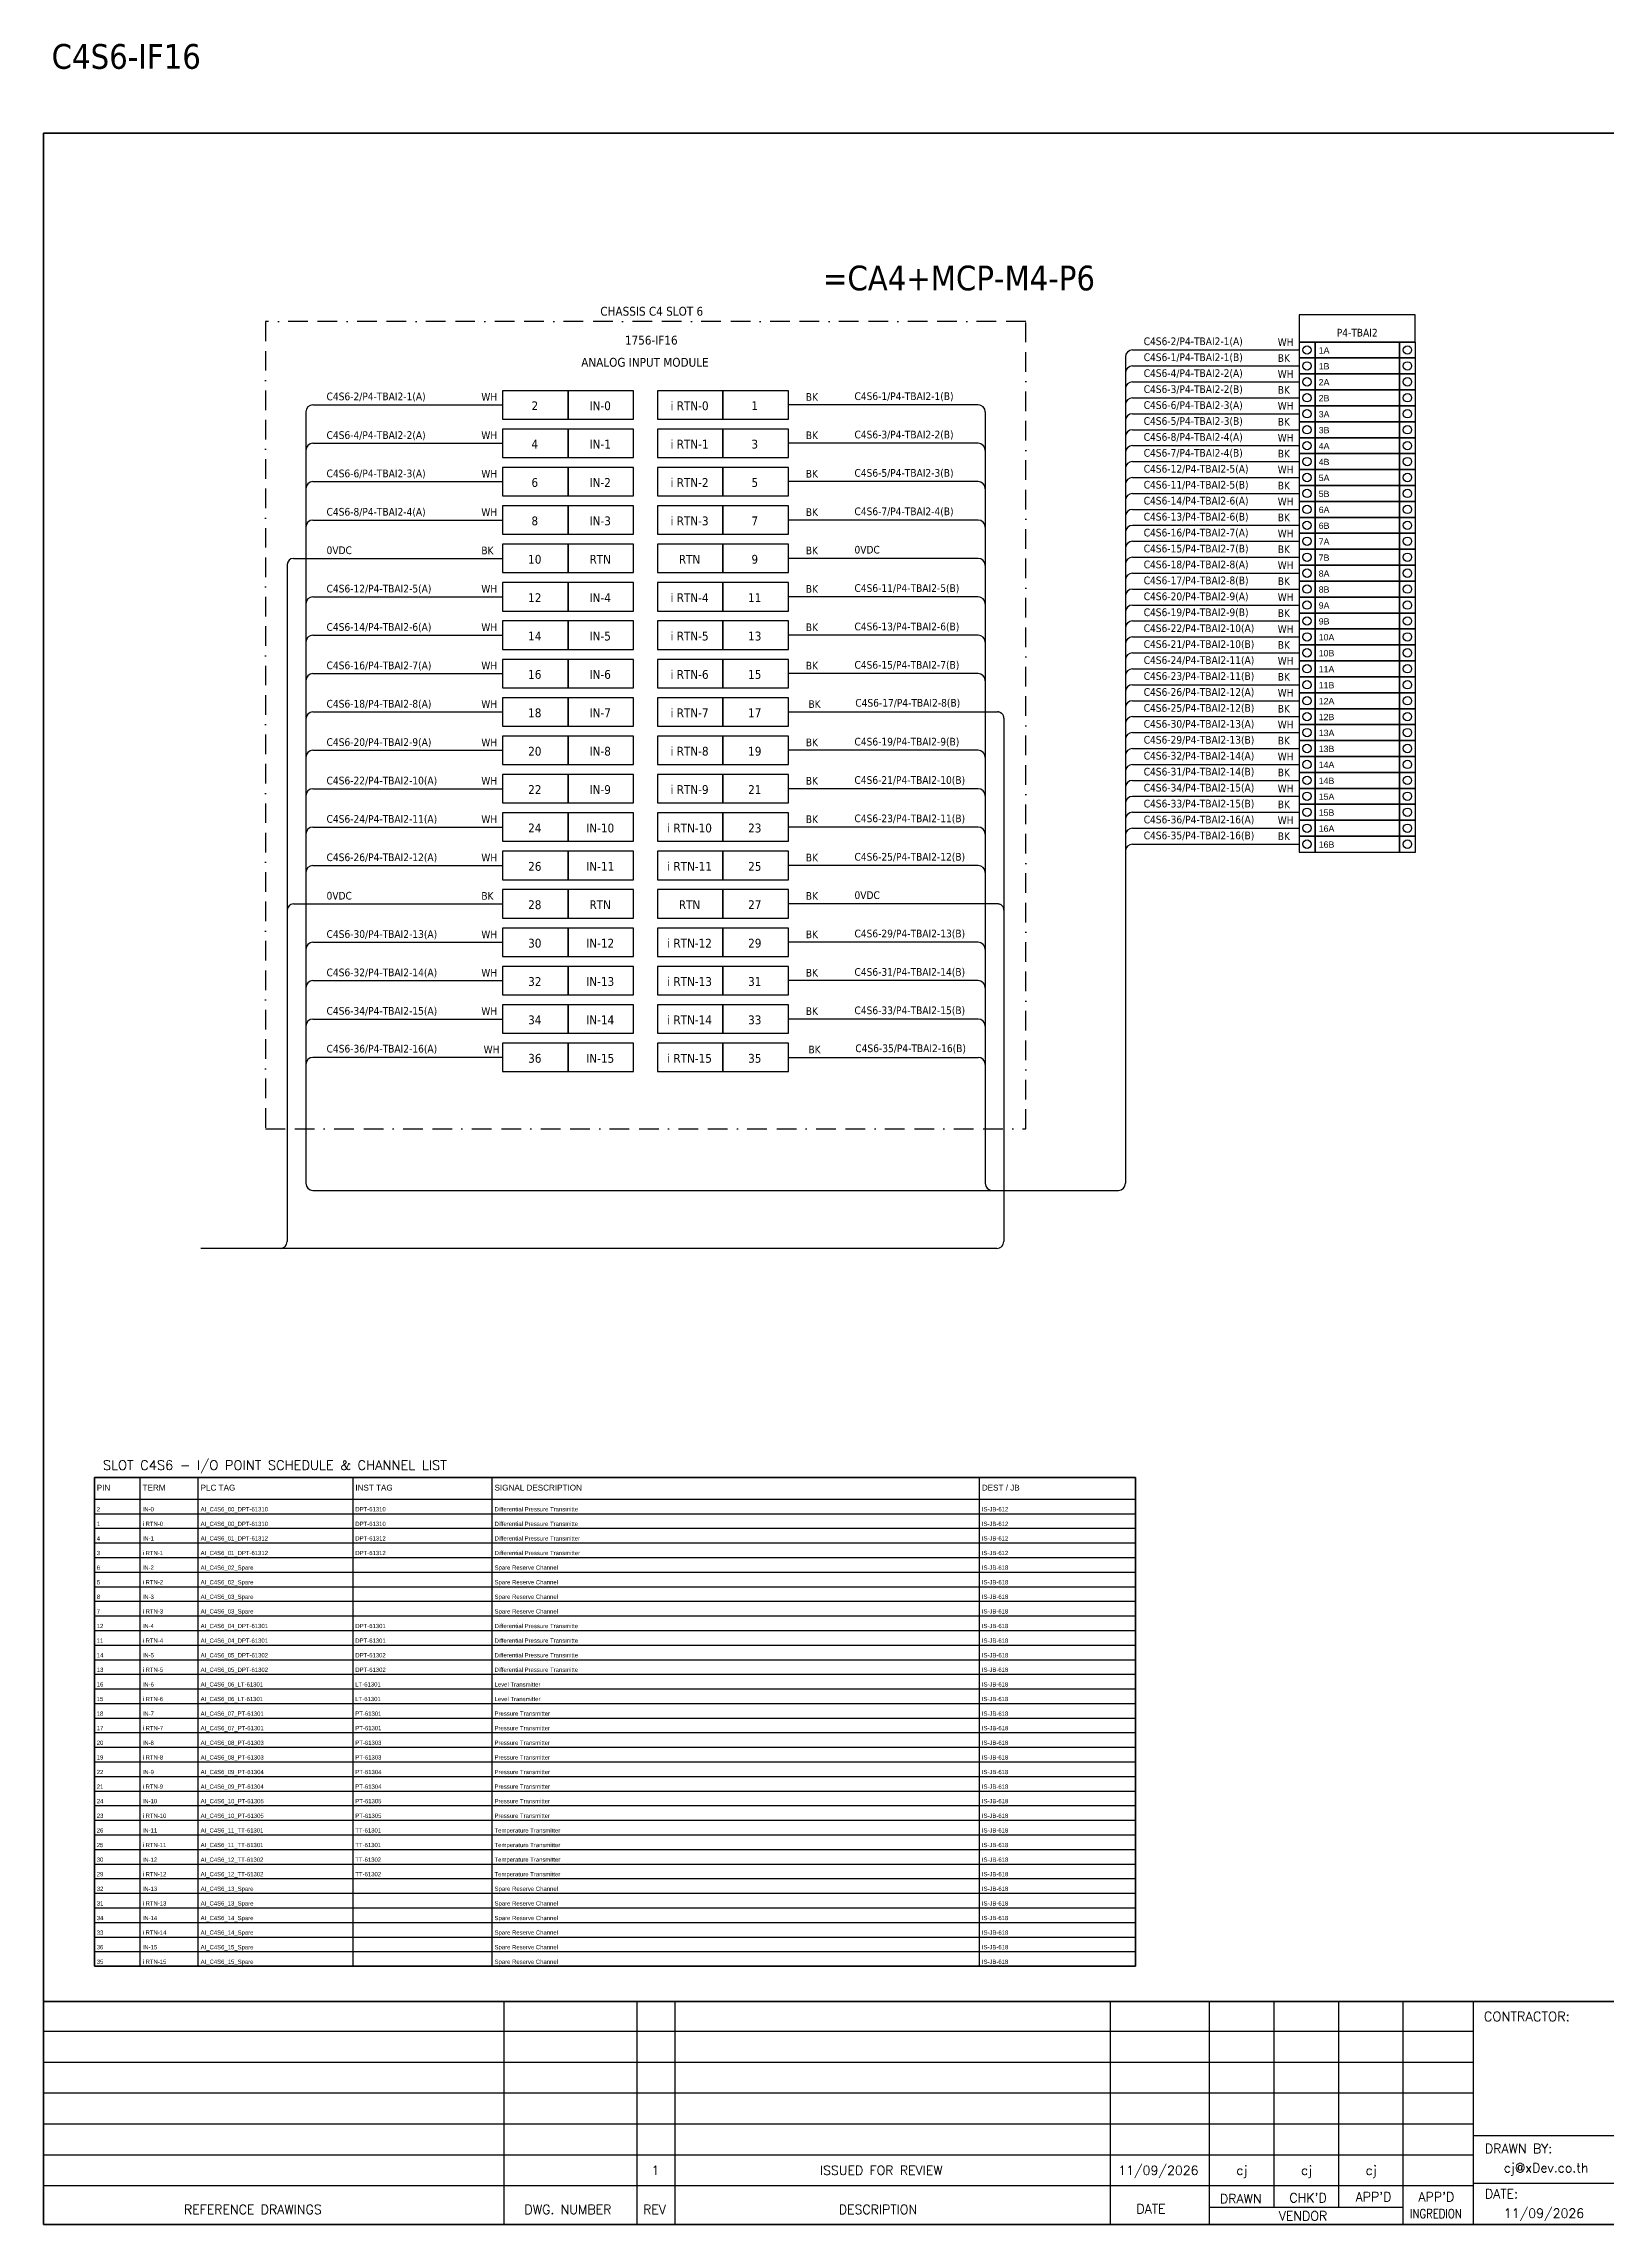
# Model space of a CAD drawing. Header units: millimetres. Extents: x 0 to 66793, y 0 to 2820.
# Drawn here: x 37740 to 39760, y 0 to 2820 of the extents above; entities that cross this region are included whole.
import ezdxf
from ezdxf.enums import TextEntityAlignment as Align

# ---------------------------------------------------------------- set-up
doc = ezdxf.new("R2010")
doc.units = ezdxf.units.MM
doc.linetypes.add('BORDERX2', pattern=[88.9, 25.4, -12.7, 25.4, -12.7, 0, -12.7])
for name, color, linetype in [('GT_1', 9, 'Continuous'), ('HELPPOINT', 7, 'Continuous'), ('MEMBER', 7, 'Continuous'), ('x01001-FrameArea', 2, 'BORDERX2')]:
    doc.layers.add(name, color=color, linetype=linetype)
doc.layers.add('IE-EQUIP', color=253, linetype='Continuous', lineweight=25)
doc.layers.add('IE-WIRE', color=7, linetype='Continuous', lineweight=25)
doc.styles.add('ROMANS', font='romans.shx', dxfattribs={"width": 0.85, "height": 25})
doc.styles.get("Standard").update_dxf_attribs({"font": 'arial.ttf'})
doc.styles.add('Tahoma', font='')
doc.styles.get('Tahoma').set_extended_font_data('Tahoma')

# ---------------------------------------------------------------- blocks, each defined once
blk = doc.blocks.new('xTermSingleLayer7')
at = {"color": 7, "ltscale": 25.4}
for points in [[(0, -537), (537, -537), (537, 0), (0, 0)], [(537, -537), (3378, -537), (3378, 0), (537, 0)], [(3378, -537), (3915, -537), (3915, 0), (3378, 0)]]:
    blk.add_lwpolyline(points, close=True, dxfattribs=at)
for centre in [(268, -268), (3647, -268)]:
    blk.add_circle(centre, 141, dxfattribs=at)
blk.add_attdef('TERMINAL_B', (661, -387), '', height=212)

msp = doc.modelspace()

# ---------------------------------------------------------------- linework, layer by layer
at = {"ltscale": 25.4}
for p, q in [((39147.4, 2403.1), (39362.8, 2403.1)), ((38947.9, 2352.7), (38702.6, 2352.7)), ((39147.4, 2361.9), (39362.8, 2361.9)), ((39147.4, 2320.6), (39362.8, 2320.6)), ((38947.9, 2303.1), (38702.6, 2303.1)), ((39147.4, 2279.4), (39362.8, 2279.4)), ((38947.9, 2253.5), (38702.6, 2253.5)), ((39147.4, 2238.2), (39362.8, 2238.2)), ((38947.9, 2203.8), (38702.6, 2203.8)), ((39147.4, 2197), (39362.8, 2197)), ((38062.6, 2154.2), (38333.1, 2154.2)), ((38947.9, 2154.2), (38702.6, 2154.2)), ((39147.4, 2155.7), (39362.8, 2155.7)), ((38947.9, 2104.6), (38702.6, 2104.6)), ((39147.4, 2114.5), (39362.8, 2114.5)), ((39147.4, 2073.3), (39362.8, 2073.3)), ((38947.9, 2055), (38702.6, 2055)), ((39147.4, 2032.1), (39362.8, 2032.1)), ((38947.9, 2005.3), (38702.6, 2005.3)), ((39147.4, 1990.8), (39362.8, 1990.8)), ((38702.6, 1955.7), (38973.1, 1955.7)), ((39147.4, 1949.6), (39362.8, 1949.6)), ((38947.9, 1906.1), (38702.6, 1906.1)), ((39147.4, 1908.4), (39362.8, 1908.4)), ((39147.4, 1867.2), (39362.8, 1867.2)), ((38947.9, 1856.4), (38702.6, 1856.4)), ((38947.9, 1806.8), (38702.6, 1806.8)), ((39147.4, 1825.9), (39362.8, 1825.9)), ((39147.4, 1784.7), (39362.8, 1784.7)), ((38947.9, 1757.2), (38702.6, 1757.2)), ((38062.6, 1707.5), (38333.1, 1707.5)), ((38973.1, 1707.5), (38702.6, 1707.5)), ((38947.9, 1657.9), (38702.6, 1657.9)), ((38947.9, 1608.3), (38702.6, 1608.3)), ((38947.9, 1558.6), (38702.6, 1558.6)), ((38702.6, 1509), (38947.9, 1509))]:
    msp.add_line(p, q, dxfattribs=at)
at = {"color": 7}
for p, q in [((37864.7, 333.8), (37864.7, 965.9)), ((37939.7, 333.8), (37939.7, 965.9)), ((38139.7, 333.8), (38139.7, 965.9)), ((38319.7, 333.8), (38319.7, 965.9)), ((38949.7, 333.8), (38949.7, 965.9)), ((37805.4, 937.9), (39151.2, 937.9))]:
    msp.add_line(p, q, dxfattribs=at)
at = {"color": 8}
for p, q in [((37805.4, 919), (39151.2, 919)), ((37805.4, 900.1), (39151.2, 900.1)), ((37805.4, 881.3), (39151.2, 881.3)), ((37805.4, 862.4), (39151.2, 862.4)), ((37805.4, 843.5), (39151.2, 843.5)), ((37805.4, 824.6), (39151.2, 824.6)), ((37805.4, 805.8), (39151.2, 805.8)), ((37805.4, 786.9), (39151.2, 786.9)), ((37805.4, 768), (39151.2, 768)), ((37805.4, 749.1), (39151.2, 749.1)), ((37805.4, 730.2), (39151.2, 730.2)), ((37805.4, 711.4), (39151.2, 711.4)), ((37805.4, 692.5), (39151.2, 692.5)), ((37805.4, 673.6), (39151.2, 673.6)), ((37805.4, 654.7), (39151.2, 654.7)), ((37805.4, 635.9), (39151.2, 635.9)), ((37805.4, 617), (39151.2, 617)), ((37805.4, 598.1), (39151.2, 598.1)), ((37805.4, 579.2), (39151.2, 579.2)), ((37805.4, 560.3), (39151.2, 560.3)), ((37805.4, 541.5), (39151.2, 541.5)), ((37805.4, 522.6), (39151.2, 522.6)), ((37805.4, 503.7), (39151.2, 503.7)), ((37805.4, 484.8), (39151.2, 484.8)), ((37805.4, 465.9), (39151.2, 465.9)), ((37805.4, 447.1), (39151.2, 447.1)), ((37805.4, 428.2), (39151.2, 428.2)), ((37805.4, 409.3), (39151.2, 409.3)), ((37805.4, 390.4), (39151.2, 390.4)), ((37805.4, 371.6), (39151.2, 371.6)), ((37805.4, 352.7), (39151.2, 352.7))]:
    msp.add_line(p, q, dxfattribs=at)
at = {"color": 4, "ltscale": 25.4}
msp.add_lwpolyline([(39362.8, 2434), (39513.1, 2434), (39513.1, 2469.2), (39362.8, 2469.2)], close=True, dxfattribs=at)
msp.add_lwpolyline([(37805.4, 965.9), (39151.2, 965.9), (39151.2, 333.8), (37805.4, 333.8)], close=True)
at = {"color": 7}
msp.add_lwpolyline([(37805.4, 333.8), (39151.2, 333.8), (39151.2, 965.9), (37805.4, 965.9), (37805.4, 333.8)], dxfattribs=at)
at = {"ltscale": 25.4}
for centre, radius, start, end in [((39147.4, 2393.9), 9.14, 90, 180), ((38947.9, 2343.6), 9.17, 0, 90), ((39147.4, 2352.7), 9.14, 90, 180), ((39147.4, 2311.5), 9.14, 90, 180), ((38947.9, 2293.9), 9.17, 0, 90), ((39147.4, 2270.3), 9.14, 90, 180), ((38947.9, 2244.3), 9.17, 0, 90), ((39147.4, 2229), 9.14, 90, 180), ((38947.9, 2194.7), 9.17, 0, 90), ((39147.4, 2187.8), 9.14, 90, 180), ((38947.9, 2145), 9.17, 0, 90), ((39147.4, 2146.6), 9.14, 90, 180), ((38947.9, 2095.4), 9.17, 0, 90), ((39147.4, 2105.4), 9.14, 90, 180), ((39147.4, 2064.2), 9.14, 90, 180), ((38947.9, 2045.8), 9.17, 0, 90), ((39147.4, 2022.9), 9.14, 90, 180), ((38947.9, 1996.1), 9.17, 0, 90), ((39147.4, 1981.7), 9.14, 90, 180), ((39147.4, 1940.5), 9.14, 90, 180), ((38947.9, 1896.9), 9.17, 0, 90), ((39147.4, 1899.3), 9.14, 90, 180), ((39147.4, 1858), 9.14, 90, 180), ((38947.9, 1847.2), 9.17, 0, 90), ((38947.9, 1797.6), 9.17, 0, 90), ((39147.4, 1816.8), 9.14, 90, 180), ((39147.4, 1775.6), 9.14, 90, 180), ((38947.9, 1748), 9.17, 0, 90), ((38947.9, 1648.7), 9.17, 0, 90), ((38947.9, 1599.1), 9.17, 0, 90), ((38947.9, 1549.4), 9.17, 0, 90), ((38947.9, 1499.8), 9.17, 0, 90)]:
    msp.add_arc(centre, radius, start, end, dxfattribs=at)
at = {"layer": 'GT_1', "color": 4}
for p, q in [((38335.1, 0), (38335.1, 288.2)), ((38507, 0), (38507, 288.2)), ((38556.2, 0), (38556.2, 288.2)), ((39118.8, 0), (39118.8, 288.2)), ((39247.1, 0), (39247.1, 288.2)), ((39330.7, 21.8), (39330.7, 288.2)), ((39414.2, 21.8), (39414.2, 288.2)), ((39497.5, 0), (39497.5, 288.2)), ((39588.5, 0), (39588.5, 288.2)), ((39588.5, 249.3), (37739.7, 249.3)), ((39588.5, 209.5), (37739.7, 209.5)), ((39588.5, 169.6), (37739.7, 169.6)), ((39588.5, 129.7), (37739.7, 129.7)), ((40375.5, 114.3), (39588.5, 114.3)), ((39588.5, 89.7), (37739.7, 89.7)), ((39588.4, 49.8), (37739.7, 49.8)), ((40375.5, 52.9), (39588.5, 52.9)), ((39497.5, 21.8), (39247.1, 21.8))]:
    msp.add_line(p, q, dxfattribs=at)
at = {"layer": 'HELPPOINT', "color": 4, "lineweight": 35}
for p, q in [((37739.7, 0), (37739.7, 2704.2)), ((37739.7, 2704.2), (41633, 2704.2)), ((37739.7, 0), (37739.7, 2704.2)), ((37739.7, 2704.2), (41633, 2704.2)), ((41633, 0), (37739.7, 0)), ((41633, 0), (37739.7, 0))]:
    msp.add_line(p, q, dxfattribs=at)
at = {"layer": 'IE-EQUIP', "linetype": 'Continuous', "ltscale": 25.4}
for points in [[(38333.1, 2334.4), (38417.8, 2334.4), (38417.8, 2371.1), (38333.1, 2371.1)], [(38417.8, 2334.4), (38502.4, 2334.4), (38502.4, 2371.1), (38417.8, 2371.1)], [(38533.3, 2334.4), (38617.9, 2334.4), (38617.9, 2371.1), (38533.3, 2371.1)], [(38617.9, 2334.4), (38702.6, 2334.4), (38702.6, 2371.1), (38617.9, 2371.1)], [(38333.1, 2284.8), (38417.8, 2284.8), (38417.8, 2321.5), (38333.1, 2321.5)], [(38417.8, 2284.8), (38502.4, 2284.8), (38502.4, 2321.5), (38417.8, 2321.5)], [(38533.3, 2284.8), (38617.9, 2284.8), (38617.9, 2321.5), (38533.3, 2321.5)], [(38617.9, 2284.8), (38702.6, 2284.8), (38702.6, 2321.5), (38617.9, 2321.5)], [(38333.1, 2235.1), (38417.8, 2235.1), (38417.8, 2271.8), (38333.1, 2271.8)], [(38417.8, 2235.1), (38502.4, 2235.1), (38502.4, 2271.8), (38417.8, 2271.8)], [(38533.3, 2235.1), (38617.9, 2235.1), (38617.9, 2271.8), (38533.3, 2271.8)], [(38617.9, 2235.1), (38702.6, 2235.1), (38702.6, 2271.8), (38617.9, 2271.8)], [(38333.1, 2185.5), (38417.8, 2185.5), (38417.8, 2222.2), (38333.1, 2222.2)], [(38417.8, 2185.5), (38502.4, 2185.5), (38502.4, 2222.2), (38417.8, 2222.2)], [(38533.3, 2185.5), (38617.9, 2185.5), (38617.9, 2222.2), (38533.3, 2222.2)], [(38617.9, 2185.5), (38702.6, 2185.5), (38702.6, 2222.2), (38617.9, 2222.2)], [(38333.1, 2135.9), (38417.8, 2135.9), (38417.8, 2172.6), (38333.1, 2172.6)], [(38417.8, 2135.9), (38502.4, 2135.9), (38502.4, 2172.6), (38417.8, 2172.6)], [(38533.3, 2135.9), (38617.9, 2135.9), (38617.9, 2172.6), (38533.3, 2172.6)], [(38617.9, 2135.9), (38702.6, 2135.9), (38702.6, 2172.6), (38617.9, 2172.6)], [(38333.1, 2086.2), (38417.8, 2086.2), (38417.8, 2122.9), (38333.1, 2122.9)], [(38417.8, 2086.2), (38502.4, 2086.2), (38502.4, 2122.9), (38417.8, 2122.9)], [(38533.3, 2086.2), (38617.9, 2086.2), (38617.9, 2122.9), (38533.3, 2122.9)], [(38617.9, 2086.2), (38702.6, 2086.2), (38702.6, 2122.9), (38617.9, 2122.9)], [(38333.1, 2036.6), (38417.8, 2036.6), (38417.8, 2073.3), (38333.1, 2073.3)], [(38417.8, 2036.6), (38502.4, 2036.6), (38502.4, 2073.3), (38417.8, 2073.3)], [(38533.3, 2036.6), (38617.9, 2036.6), (38617.9, 2073.3), (38533.3, 2073.3)], [(38617.9, 2036.6), (38702.6, 2036.6), (38702.6, 2073.3), (38617.9, 2073.3)], [(38333.1, 1987), (38417.8, 1987), (38417.8, 2023.7), (38333.1, 2023.7)], [(38417.8, 1987), (38502.4, 1987), (38502.4, 2023.7), (38417.8, 2023.7)], [(38533.3, 1987), (38617.9, 1987), (38617.9, 2023.7), (38533.3, 2023.7)], [(38617.9, 1987), (38702.6, 1987), (38702.6, 2023.7), (38617.9, 2023.7)], [(38333.1, 1937.3), (38417.8, 1937.3), (38417.8, 1974), (38333.1, 1974)], [(38417.8, 1937.3), (38502.4, 1937.3), (38502.4, 1974), (38417.8, 1974)], [(38533.3, 1937.3), (38617.9, 1937.3), (38617.9, 1974), (38533.3, 1974)], [(38617.9, 1937.3), (38702.6, 1937.3), (38702.6, 1974), (38617.9, 1974)], [(38333.1, 1887.7), (38417.8, 1887.7), (38417.8, 1924.4), (38333.1, 1924.4)], [(38417.8, 1887.7), (38502.4, 1887.7), (38502.4, 1924.4), (38417.8, 1924.4)], [(38533.3, 1887.7), (38617.9, 1887.7), (38617.9, 1924.4), (38533.3, 1924.4)], [(38617.9, 1887.7), (38702.6, 1887.7), (38702.6, 1924.4), (38617.9, 1924.4)], [(38333.1, 1838.1), (38417.8, 1838.1), (38417.8, 1874.8), (38333.1, 1874.8)], [(38417.8, 1838.1), (38502.4, 1838.1), (38502.4, 1874.8), (38417.8, 1874.8)], [(38533.3, 1838.1), (38617.9, 1838.1), (38617.9, 1874.8), (38533.3, 1874.8)], [(38617.9, 1838.1), (38702.6, 1838.1), (38702.6, 1874.8), (38617.9, 1874.8)], [(38333.1, 1788.4), (38417.8, 1788.4), (38417.8, 1825.1), (38333.1, 1825.1)], [(38417.8, 1788.4), (38502.4, 1788.4), (38502.4, 1825.1), (38417.8, 1825.1)], [(38533.3, 1788.4), (38617.9, 1788.4), (38617.9, 1825.1), (38533.3, 1825.1)], [(38617.9, 1788.4), (38702.6, 1788.4), (38702.6, 1825.1), (38617.9, 1825.1)], [(38333.1, 1738.8), (38417.8, 1738.8), (38417.8, 1775.5), (38333.1, 1775.5)], [(38417.8, 1738.8), (38502.4, 1738.8), (38502.4, 1775.5), (38417.8, 1775.5)], [(38533.3, 1738.8), (38617.9, 1738.8), (38617.9, 1775.5), (38533.3, 1775.5)], [(38617.9, 1738.8), (38702.6, 1738.8), (38702.6, 1775.5), (38617.9, 1775.5)], [(38333.1, 1689.2), (38417.8, 1689.2), (38417.8, 1725.9), (38333.1, 1725.9)], [(38417.8, 1689.2), (38502.4, 1689.2), (38502.4, 1725.9), (38417.8, 1725.9)], [(38533.3, 1689.2), (38617.9, 1689.2), (38617.9, 1725.9), (38533.3, 1725.9)], [(38617.9, 1689.2), (38702.6, 1689.2), (38702.6, 1725.9), (38617.9, 1725.9)], [(38333.1, 1639.5), (38417.8, 1639.5), (38417.8, 1676.2), (38333.1, 1676.2)], [(38417.8, 1639.5), (38502.4, 1639.5), (38502.4, 1676.2), (38417.8, 1676.2)], [(38533.3, 1639.5), (38617.9, 1639.5), (38617.9, 1676.2), (38533.3, 1676.2)], [(38617.9, 1639.5), (38702.6, 1639.5), (38702.6, 1676.2), (38617.9, 1676.2)], [(38333.1, 1589.9), (38417.8, 1589.9), (38417.8, 1626.6), (38333.1, 1626.6)], [(38417.8, 1589.9), (38502.4, 1589.9), (38502.4, 1626.6), (38417.8, 1626.6)], [(38533.3, 1589.9), (38617.9, 1589.9), (38617.9, 1626.6), (38533.3, 1626.6)], [(38617.9, 1589.9), (38702.6, 1589.9), (38702.6, 1626.6), (38617.9, 1626.6)], [(38333.1, 1540.3), (38417.8, 1540.3), (38417.8, 1577), (38333.1, 1577)], [(38417.8, 1540.3), (38502.4, 1540.3), (38502.4, 1577), (38417.8, 1577)], [(38533.3, 1540.3), (38617.9, 1540.3), (38617.9, 1577), (38533.3, 1577)], [(38617.9, 1540.3), (38702.6, 1540.3), (38702.6, 1577), (38617.9, 1577)], [(38333.1, 1490.6), (38417.8, 1490.6), (38417.8, 1527.3), (38333.1, 1527.3)], [(38417.8, 1490.6), (38502.4, 1490.6), (38502.4, 1527.3), (38417.8, 1527.3)], [(38533.3, 1490.6), (38617.9, 1490.6), (38617.9, 1527.3), (38533.3, 1527.3)], [(38617.9, 1490.6), (38702.6, 1490.6), (38702.6, 1527.3), (38617.9, 1527.3)]]:
    msp.add_lwpolyline(points, close=True, dxfattribs=at)
at = {"layer": 'IE-WIRE', "color": 4, "ltscale": 25.4}
for p, q in [((39138.3, 2414.6), (39138.3, 1346.2)), ((39147.4, 2423.7), (39362.8, 2423.7)), ((39147.4, 2382.5), (39362.8, 2382.5)), ((38078.7, 2343.6), (38078.7, 1346.2)), ((38087.9, 2352.7), (38333.1, 2352.7)), ((38957, 2343.6), (38957, 1346.2)), ((39147.4, 2341.2), (39362.8, 2341.2)), ((38087.9, 2303.1), (38333.1, 2303.1)), ((39147.4, 2300), (39362.8, 2300)), ((39147.4, 2258.8), (39362.8, 2258.8)), ((38087.9, 2253.5), (38333.1, 2253.5)), ((38087.9, 2203.8), (38333.1, 2203.8)), ((39147.4, 2217.6), (39362.8, 2217.6)), ((39147.4, 2176.3), (39362.8, 2176.3)), ((39147.4, 2135.1), (39362.8, 2135.1)), ((38087.9, 2104.6), (38333.1, 2104.6)), ((39147.4, 2093.9), (39362.8, 2093.9)), ((38087.9, 2055), (38333.1, 2055)), ((39147.4, 2052.7), (39362.8, 2052.7)), ((38087.9, 2005.3), (38333.1, 2005.3)), ((39147.4, 2011.5), (39362.8, 2011.5)), ((38087.9, 1955.7), (38333.1, 1955.7)), ((39147.4, 1970.2), (39362.8, 1970.2)), ((39147.4, 1929), (39362.8, 1929)), ((38087.9, 1906.1), (38333.1, 1906.1)), ((39147.4, 1887.8), (39362.8, 1887.8)), ((38087.9, 1856.4), (38333.1, 1856.4)), ((39147.4, 1846.6), (39362.8, 1846.6)), ((38087.9, 1806.8), (38333.1, 1806.8)), ((39147.4, 1805.3), (39362.8, 1805.3)), ((38087.9, 1757.2), (38333.1, 1757.2)), ((38087.9, 1657.9), (38333.1, 1657.9)), ((38087.9, 1608.3), (38333.1, 1608.3)), ((38087.9, 1558.6), (38333.1, 1558.6)), ((38333.1, 1509), (38087.9, 1509))]:
    msp.add_line(p, q, dxfattribs=at)
at = {"layer": 'IE-WIRE', "color": 7, "ltscale": 25.4}
for p, q in [((38054.6, 2146.2), (38054.6, 1270.9)), ((38981.1, 1947.7), (38981.1, 1270.9)), ((38972.2, 1262), (37943.1, 1262))]:
    msp.add_line(p, q, dxfattribs=at)
at = {"layer": 'IE-WIRE', "color": 4}
msp.add_line((38087.8, 1337), (39129.2, 1337), dxfattribs=at)
at = {"layer": 'IE-WIRE', "color": 4, "ltscale": 25.4}
for centre, radius in [((39147.4, 2414.6), 9.14), ((39147.4, 2373.3), 9.14), ((38087.9, 2343.6), 9.17), ((39147.4, 2332.1), 9.14), ((38087.9, 2293.9), 9.17), ((39147.4, 2290.9), 9.14), ((39147.4, 2249.7), 9.14), ((38087.9, 2244.3), 9.17), ((38087.9, 2194.7), 9.17), ((39147.4, 2208.4), 9.14), ((39147.4, 2167.2), 9.14), ((39147.4, 2126), 9.14), ((38087.9, 2095.4), 9.17), ((39147.4, 2084.8), 9.14), ((38087.9, 2045.8), 9.17), ((39147.4, 2043.5), 9.14), ((38087.9, 1996.1), 9.17), ((39147.4, 2002.3), 9.14), ((38087.9, 1946.5), 9.17), ((39147.4, 1961.1), 9.14), ((39147.4, 1919.9), 9.14), ((38087.9, 1896.9), 9.17), ((39147.4, 1878.6), 9.14), ((38087.9, 1847.2), 9.17), ((39147.4, 1837.4), 9.14), ((38087.9, 1797.6), 9.17), ((39147.4, 1796.2), 9.14), ((38087.9, 1748), 9.17), ((38087.9, 1648.7), 9.17), ((38087.9, 1599.1), 9.17), ((38087.9, 1549.4), 9.17), ((38087.9, 1499.8), 9.17)]:
    msp.add_arc(centre, radius, 90, 180, dxfattribs=at)
at = {"layer": 'IE-WIRE', "ltscale": 25.4}
for centre in [(38062.6, 2146.2), (38062.6, 1699.5)]:
    msp.add_arc(centre, 8, 90, 180, dxfattribs=at)
at = {"layer": 'IE-WIRE', "color": 4}
for centre, start, end in [((38087.8, 1346.2), 180, 270), ((38966.2, 1346.2), 180, 270), ((39129.2, 1346.2), 270, 0)]:
    msp.add_arc(centre, 9.14, start, end, dxfattribs=at)
at = {"layer": 'IE-WIRE', "color": 7, "ltscale": 25.4}
for centre in [(38045.6, 1270.9), (38972.2, 1270.9), (38972.2, 1270.9)]:
    msp.add_arc(centre, 8.96, 270, 0, dxfattribs=at)
at = {"layer": 'MEMBER', "color": 4, "lineweight": 35}
msp.add_line((37739.7, 288.2), (41633, 288.2), dxfattribs=at)
msp.add_line((37739.7, 288.2), (41633, 288.2), dxfattribs=at)
at = {"layer": 'x01001-FrameArea'}
msp.add_lwpolyline([(38026.4, 1416.6), (39009.4, 1416.6), (39009.4, 2460.5), (38026.4, 2460.5)], close=True, dxfattribs=at)
at = {"layer": 'x01001-FrameArea', "ltscale": 25.4}
for centre in [(38973.1, 1947.7), (38973.1, 1699.5)]:
    msp.add_arc(centre, 8, 360, 90, dxfattribs=at)

# ---------------------------------------------------------------- block references
at = {"xscale": 0.0384, "yscale": 0.0384, "zscale": 0.0384}
for p, values in [((39362.8, 2434), {'TERMINAL_B': '1A'}), ((39362.8, 2413.4), {'TERMINAL_B': '1B'}), ((39362.8, 2392.8), {'TERMINAL_B': '2A'}), ((39362.8, 2372.2), {'TERMINAL_B': '2B'}), ((39362.8, 2351.5), {'TERMINAL_B': '3A'}), ((39362.8, 2330.9), {'TERMINAL_B': '3B'}), ((39362.8, 2310.3), {'TERMINAL_B': '4A'}), ((39362.8, 2289.7), {'TERMINAL_B': '4B'}), ((39362.8, 2269.1), {'TERMINAL_B': '5A'}), ((39362.8, 2248.5), {'TERMINAL_B': '5B'}), ((39362.8, 2227.9), {'TERMINAL_B': '6A'}), ((39362.8, 2207.3), {'TERMINAL_B': '6B'}), ((39362.8, 2186.7), {'TERMINAL_B': '7A'}), ((39362.8, 2166), {'TERMINAL_B': '7B'}), ((39362.8, 2145.4), {'TERMINAL_B': '8A'}), ((39362.8, 2124.8), {'TERMINAL_B': '8B'}), ((39362.8, 2104.2), {'TERMINAL_B': '9A'}), ((39362.8, 2083.6), {'TERMINAL_B': '9B'}), ((39362.8, 2063), {'TERMINAL_B': '10A'}), ((39362.8, 2042.4), {'TERMINAL_B': '10B'}), ((39362.8, 2021.8), {'TERMINAL_B': '11A'}), ((39362.8, 2001.1), {'TERMINAL_B': '11B'}), ((39362.8, 1980.5), {'TERMINAL_B': '12A'}), ((39362.8, 1959.9), {'TERMINAL_B': '12B'}), ((39362.8, 1939.3), {'TERMINAL_B': '13A'}), ((39362.8, 1918.7), {'TERMINAL_B': '13B'}), ((39362.8, 1898.1), {'TERMINAL_B': '14A'}), ((39362.8, 1877.5), {'TERMINAL_B': '14B'}), ((39362.8, 1856.9), {'TERMINAL_B': '15A'}), ((39362.8, 1836.3), {'TERMINAL_B': '15B'}), ((39362.8, 1815.6), {'TERMINAL_B': '16A'}), ((39362.8, 1795), {'TERMINAL_B': '16B'})]:
    msp.add_blockref('xTermSingleLayer7', p, dxfattribs=at).add_auto_attribs(values)

# ---------------------------------------------------------------- texts
at = {"color": 2, "style": 'Tahoma'}
msp.add_text('C4S6-IF16', height=32, dxfattribs=at).set_placement((37750.1, 2787.3))
for s, height, p in [('=CA4+MCP-M4-P6', 32, (38923.1, 2516.8)), ('CHASSIS C4 SLOT 6', 11.441, (38525.9, 2473.8)), ('1756-IF16', 11.44, (38525.3, 2436.4)), ('ANALOG INPUT MODULE', 11.441, (38517.1, 2407.8)), ('2', 11.4, (38374.7, 2351.6)), ('IN-0', 11.44, (38459.3, 2351.6)), ('i RTN-0', 11.44, (38574.8, 2351.6)), ('1', 11.4, (38659.1, 2351.6)), ('4', 11.4, (38374.7, 2302)), ('IN-1', 11.44, (38459.3, 2302)), ('i RTN-1', 11.44, (38574.8, 2302)), ('3', 11.4, (38659.1, 2302)), ('6', 11.4, (38374.7, 2252.3)), ('IN-2', 11.44, (38459.3, 2252.3)), ('i RTN-2', 11.44, (38574.8, 2252.3)), ('5', 11.4, (38659.1, 2252.3)), ('8', 11.4, (38374.7, 2202.7)), ('IN-3', 11.44, (38459.3, 2202.7)), ('i RTN-3', 11.44, (38574.8, 2202.7)), ('7', 11.4, (38659.1, 2202.7)), ('10', 11.44, (38374.7, 2153.1)), ('RTN', 11.44, (38459.3, 2153.1)), ('RTN', 11.44, (38574.8, 2153.1)), ('9', 11.4, (38659.1, 2153.1)), ('12', 11.44, (38374.7, 2103.4)), ('IN-4', 11.44, (38459.3, 2103.4)), ('i RTN-4', 11.44, (38574.8, 2103.4)), ('11', 11.44, (38659.1, 2103.4)), ('14', 11.44, (38374.7, 2053.8)), ('IN-5', 11.44, (38459.3, 2053.8)), ('i RTN-5', 11.44, (38574.8, 2053.8)), ('13', 11.44, (38659.1, 2053.8)), ('16', 11.44, (38374.7, 2004.2)), ('IN-6', 11.44, (38459.3, 2004.2)), ('i RTN-6', 11.44, (38574.8, 2004.2)), ('15', 11.44, (38659.1, 2004.2)), ('18', 11.44, (38374.7, 1954.5)), ('IN-7', 11.44, (38459.3, 1954.5)), ('i RTN-7', 11.44, (38574.8, 1954.5)), ('17', 11.44, (38659.1, 1954.5)), ('20', 11.44, (38374.7, 1904.9)), ('IN-8', 11.44, (38459.3, 1904.9)), ('i RTN-8', 11.44, (38574.8, 1904.9)), ('19', 11.44, (38659.1, 1904.9)), ('22', 11.44, (38374.7, 1855.3)), ('IN-9', 11.44, (38459.3, 1855.3)), ('i RTN-9', 11.44, (38574.8, 1855.3)), ('21', 11.44, (38659.1, 1855.3)), ('24', 11.44, (38374.7, 1805.6)), ('IN-10', 11.44, (38459.3, 1805.6)), ('i RTN-10', 11.44, (38574.8, 1805.6)), ('23', 11.44, (38659.1, 1805.6)), ('26', 11.44, (38374.7, 1756)), ('IN-11', 11.44, (38459.3, 1756)), ('i RTN-11', 11.44, (38574.8, 1756)), ('25', 11.44, (38659.1, 1756)), ('28', 11.44, (38374.7, 1706.4)), ('RTN', 11.44, (38459.3, 1706.4)), ('RTN', 11.44, (38574.8, 1706.4)), ('27', 11.44, (38659.1, 1706.4)), ('30', 11.44, (38374.7, 1656.7)), ('IN-12', 11.44, (38459.3, 1656.7)), ('i RTN-12', 11.44, (38574.8, 1656.7)), ('29', 11.44, (38659.1, 1656.7)), ('32', 11.44, (38374.7, 1607.1)), ('IN-13', 11.44, (38459.3, 1607.1)), ('i RTN-13', 11.44, (38574.8, 1607.1)), ('31', 11.44, (38659.1, 1607.1)), ('34', 11.44, (38374.7, 1557.5)), ('IN-14', 11.44, (38459.3, 1557.5)), ('i RTN-14', 11.44, (38574.8, 1557.5)), ('33', 11.44, (38659.1, 1557.5)), ('36', 11.44, (38374.7, 1507.8)), ('IN-15', 11.44, (38459.3, 1507.8)), ('i RTN-15', 11.44, (38574.8, 1507.8)), ('35', 11.44, (38659.1, 1507.8))]:
    msp.add_text(s, height=height, dxfattribs=at).set_placement(p, align=Align.MIDDLE_CENTER)
at = {"color": 4, "style": 'Tahoma'}
for s, height, p in [('C4S6-2/P4-TBAI2-1(A)', 9.949, (39161.9, 2430)), ('WH', 9.95, (39335.2, 2428.9)), ('C4S6-4/P4-TBAI2-2(A)', 9.949, (39161.9, 2388.8)), ('WH', 9.95, (39335.2, 2387.7)), ('C4S6-2/P4-TBAI2-1(A)', 9.949, (38105.5, 2358.7)), ('WH', 9.95, (38305.6, 2358)), ('C4S6-6/P4-TBAI2-3(A)', 9.949, (39161.9, 2347.5)), ('WH', 9.95, (39335.2, 2346.5)), ('C4S6-4/P4-TBAI2-2(A)', 9.949, (38105.5, 2308.7)), ('WH', 9.95, (38305.6, 2308.4)), ('C4S6-8/P4-TBAI2-4(A)', 9.949, (39161.9, 2306.3)), ('WH', 9.95, (39335.2, 2305.3)), ('C4S6-6/P4-TBAI2-3(A)', 9.949, (38105.5, 2259.1)), ('WH', 9.95, (38305.6, 2258.7)), ('C4S6-12/P4-TBAI2-5(A)', 9.949, (39161.9, 2265.1)), ('WH', 9.95, (39335.2, 2264.1)), ('C4S6-14/P4-TBAI2-6(A)', 9.949, (39161.9, 2223.9)), ('WH', 9.95, (39335.2, 2222.8)), ('C4S6-8/P4-TBAI2-4(A)', 9.949, (38105.5, 2209.5)), ('WH', 9.95, (38305.6, 2209.1)), ('C4S6-16/P4-TBAI2-7(A)', 9.949, (39161.9, 2182.6)), ('WH', 9.95, (39335.2, 2181.6)), ('C4S6-18/P4-TBAI2-8(A)', 9.949, (39161.9, 2141.4)), ('WH', 9.95, (39335.2, 2140.4)), ('C4S6-12/P4-TBAI2-5(A)', 9.949, (38105.5, 2110.2)), ('WH', 9.95, (38305.6, 2109.8)), ('C4S6-20/P4-TBAI2-9(A)', 9.949, (39161.9, 2100.2)), ('WH', 9.95, (39335.2, 2099.2)), ('C4S6-14/P4-TBAI2-6(A)', 9.949, (38105.5, 2060.6)), ('WH', 9.95, (38305.6, 2060.2)), ('C4S6-22/P4-TBAI2-10(A)', 9.949, (39161.9, 2059)), ('WH', 9.95, (39335.2, 2057.9)), ('C4S6-16/P4-TBAI2-7(A)', 9.949, (38105.5, 2010.9)), ('WH', 9.95, (38305.6, 2010.6)), ('C4S6-24/P4-TBAI2-11(A)', 9.949, (39161.9, 2017.7)), ('WH', 9.95, (39335.2, 2016.7)), ('C4S6-26/P4-TBAI2-12(A)', 9.949, (39161.9, 1976.5)), ('WH', 9.95, (39335.2, 1975.5)), ('C4S6-18/P4-TBAI2-8(A)', 9.949, (38105.5, 1961.3)), ('WH', 9.95, (38305.6, 1960.9)), ('C4S6-20/P4-TBAI2-9(A)', 9.949, (38105.5, 1911.7)), ('WH', 9.95, (38305.6, 1911.3)), ('C4S6-30/P4-TBAI2-13(A)', 9.949, (39161.9, 1935.3)), ('WH', 9.95, (39335.2, 1934.3)), ('C4S6-32/P4-TBAI2-14(A)', 9.949, (39161.9, 1894.1)), ('WH', 9.95, (39335.2, 1893)), ('C4S6-22/P4-TBAI2-10(A)', 9.949, (38105.5, 1862)), ('WH', 9.95, (38305.6, 1861.7)), ('C4S6-34/P4-TBAI2-15(A)', 9.949, (39161.9, 1852.8)), ('WH', 9.95, (39335.2, 1851.8)), ('C4S6-24/P4-TBAI2-11(A)', 9.949, (38105.5, 1812.4)), ('WH', 9.95, (38305.6, 1812)), ('C4S6-36/P4-TBAI2-16(A)', 9.949, (39161.9, 1811.6)), ('WH', 9.95, (39335.2, 1810.6)), ('C4S6-26/P4-TBAI2-12(A)', 9.949, (38105.5, 1762.8)), ('WH', 9.95, (38305.6, 1762.4)), ('C4S6-30/P4-TBAI2-13(A)', 9.949, (38105.5, 1663.5)), ('WH', 9.95, (38305.6, 1663.1)), ('C4S6-32/P4-TBAI2-14(A)', 9.949, (38105.5, 1613.9)), ('WH', 9.95, (38305.6, 1613.5)), ('C4S6-34/P4-TBAI2-15(A)', 9.949, (38105.5, 1564.2)), ('WH', 9.95, (38305.6, 1563.9)), ('C4S6-36/P4-TBAI2-16(A)', 9.949, (38105.5, 1515.3)), ('WH', 9.95, (38308.6, 1514.2))]:
    msp.add_text(s, height=height, dxfattribs=at).set_placement(p)
msp.add_text('P4-TBAI2', height=9.95, dxfattribs=at).set_placement((39438, 2446.1), align=Align.MIDDLE_CENTER)
at = {"style": 'Tahoma'}
for s, height, p in [('C4S6-1/P4-TBAI2-1(B)', 9.949, (39161.9, 2409.4)), ('BK', 9.95, (39335.2, 2408.3)), ('C4S6-1/P4-TBAI2-1(B)', 9.949, (38788, 2359)), ('C4S6-3/P4-TBAI2-2(B)', 9.949, (39161.9, 2368.1)), ('BK', 9.95, (39335.2, 2367.1)), ('BK', 9.95, (38725.1, 2358)), ('BK', 9.95, (38725.1, 2308.4)), ('C4S6-3/P4-TBAI2-2(B)', 9.949, (38788, 2309.4)), ('C4S6-5/P4-TBAI2-3(B)', 9.949, (39161.9, 2326.9)), ('BK', 9.95, (39335.2, 2325.9)), ('C4S6-7/P4-TBAI2-4(B)', 9.949, (39161.9, 2285.7)), ('BK', 9.95, (39335.2, 2284.7)), ('BK', 9.95, (38725.1, 2258.7)), ('C4S6-5/P4-TBAI2-3(B)', 9.949, (38788, 2259.8)), ('C4S6-11/P4-TBAI2-5(B)', 9.949, (39161.9, 2244.5)), ('BK', 9.95, (39335.2, 2243.4)), ('BK', 9.95, (38725.1, 2209.1)), ('C4S6-7/P4-TBAI2-4(B)', 9.949, (38788, 2210.1)), ('C4S6-13/P4-TBAI2-6(B)', 9.949, (39161.9, 2203.2)), ('BK', 9.95, (39335.2, 2202.2)), ('C4S6-15/P4-TBAI2-7(B)', 9.949, (39161.9, 2162)), ('0VDC', 9.95, (38105.5, 2159.8)), ('BK', 9.95, (38305.6, 2159.5)), ('BK', 9.95, (38725.1, 2159.5)), ('0VDC', 9.95, (38788, 2160.5)), ('BK', 9.95, (39335.2, 2161)), ('BK', 9.95, (38725.1, 2109.8)), ('C4S6-11/P4-TBAI2-5(B)', 9.949, (38788, 2110.9)), ('C4S6-17/P4-TBAI2-8(B)', 9.949, (39161.9, 2120.8)), ('BK', 9.95, (39335.2, 2119.8)), ('C4S6-19/P4-TBAI2-9(B)', 9.949, (39161.9, 2079.6)), ('BK', 9.95, (39335.2, 2078.5)), ('BK', 9.95, (38725.1, 2060.2)), ('C4S6-13/P4-TBAI2-6(B)', 9.949, (38788, 2061.2)), ('C4S6-21/P4-TBAI2-10(B)', 9.949, (39161.9, 2038.4)), ('BK', 9.95, (39335.2, 2037.3)), ('BK', 9.95, (38725.1, 2010.6)), ('C4S6-15/P4-TBAI2-7(B)', 9.949, (38788, 2011.6)), ('C4S6-23/P4-TBAI2-11(B)', 9.949, (39161.9, 1997.1)), ('BK', 9.95, (39335.2, 1996.1)), ('BK', 9.95, (38728.5, 1960.9)), ('C4S6-17/P4-TBAI2-8(B)', 9.949, (38789.1, 1962.5)), ('C4S6-25/P4-TBAI2-12(B)', 9.949, (39161.9, 1955.9)), ('BK', 9.95, (39335.2, 1954.9)), ('BK', 9.95, (38725.1, 1911.3)), ('C4S6-19/P4-TBAI2-9(B)', 9.949, (38788, 1912.3)), ('C4S6-29/P4-TBAI2-13(B)', 9.949, (39161.9, 1914.7)), ('BK', 9.95, (39335.2, 1913.6)), ('BK', 9.95, (38725.1, 1861.7)), ('C4S6-21/P4-TBAI2-10(B)', 9.949, (38788, 1862.7)), ('C4S6-31/P4-TBAI2-14(B)', 9.949, (39161.9, 1873.5)), ('BK', 9.95, (39335.2, 1872.4)), ('C4S6-33/P4-TBAI2-15(B)', 9.949, (39161.9, 1832.2)), ('BK', 9.95, (39335.2, 1831.2)), ('BK', 9.95, (38725.1, 1812)), ('C4S6-23/P4-TBAI2-11(B)', 9.949, (38788, 1813.1)), ('C4S6-35/P4-TBAI2-16(B)', 9.949, (39161.9, 1791)), ('BK', 9.95, (39335.2, 1790)), ('BK', 9.95, (38725.1, 1762.4)), ('C4S6-25/P4-TBAI2-12(B)', 9.949, (38788, 1763.4)), ('0VDC', 9.95, (38105.5, 1713.1)), ('BK', 9.95, (38305.6, 1712.8)), ('BK', 9.95, (38725.1, 1712.8)), ('0VDC', 9.95, (38788, 1713.8)), ('BK', 9.95, (38725.1, 1663.1)), ('C4S6-29/P4-TBAI2-13(B)', 9.949, (38788, 1664.2)), ('BK', 9.95, (38725.1, 1613.5)), ('C4S6-31/P4-TBAI2-14(B)', 9.949, (38788, 1614.5)), ('BK', 9.95, (38725.1, 1563.9)), ('C4S6-33/P4-TBAI2-15(B)', 9.949, (38788, 1564.9)), ('BK', 9.95, (38728.5, 1514.2)), ('C4S6-35/P4-TBAI2-16(B)', 9.949, (38789.1, 1515.8))]:
    msp.add_text(s, height=height, dxfattribs=at).set_placement(p)
at = {"color": 3}
for s, p in [('PIN', (37808.4, 948.9)), ('TERM', (37867.7, 948.9)), ('PLC TAG', (37942.7, 948.9)), ('INST TAG', (38142.7, 948.9)), ('SIGNAL DESCRIPTION', (38322.7, 948.9)), ('DEST / JB', (38952.7, 948.9))]:
    msp.add_text(s, height=7.5, dxfattribs=at).set_placement(p)
at = {"color": 7}
for s, p in [('2', (37808.4, 922)), ('1', (37808.4, 903.1)), ('i RTN-0', (37867.7, 903.1)), ('IN-0', (37867.7, 922)), ('AI_C4S6_00_DPT-61310', (37942.7, 922)), ('AI_C4S6_00_DPT-61310', (37942.7, 903.1)), ('DPT-61310', (38142.7, 922)), ('DPT-61310', (38142.7, 903.1)), ('Differential Pressure Transmitte', (38322.7, 922)), ('Differential Pressure Transmitte', (38322.7, 903.1)), ('IS-JB-612', (38952.7, 922)), ('IS-JB-612', (38952.7, 903.1)), ('4', (37808.4, 884.3)), ('IN-1', (37867.7, 884.3)), ('AI_C4S6_01_DPT-61312', (37942.7, 884.3)), ('DPT-61312', (38142.7, 884.3)), ('Differential Pressure Transmitter', (38322.7, 884.3)), ('IS-JB-612', (38952.7, 884.3)), ('3', (37808.4, 865.4)), ('6', (37808.4, 846.5)), ('i RTN-1', (37867.7, 865.4)), ('IN-2', (37867.7, 846.5)), ('AI_C4S6_01_DPT-61312', (37942.7, 865.4)), ('AI_C4S6_02_Spare', (37942.7, 846.5)), ('DPT-61312', (38142.7, 865.4)), ('Spare Reserve Channel', (38322.7, 846.5)), ('Differential Pressure Transmitter', (38322.7, 865.4)), ('IS-JB-612', (38952.7, 865.4)), ('IS-JB-618', (38952.7, 846.5)), ('5', (37808.4, 827.6)), ('i RTN-2', (37867.7, 827.6)), ('AI_C4S6_02_Spare', (37942.7, 827.6)), ('Spare Reserve Channel', (38322.7, 827.6)), ('IS-JB-618', (38952.7, 827.6)), ('8', (37808.4, 808.8)), ('7', (37808.4, 789.9)), ('i RTN-3', (37867.7, 789.9)), ('IN-3', (37867.7, 808.8)), ('AI_C4S6_03_Spare', (37942.7, 808.8)), ('AI_C4S6_03_Spare', (37942.7, 789.9)), ('Spare Reserve Channel', (38322.7, 808.8)), ('Spare Reserve Channel', (38322.7, 789.9)), ('IS-JB-618', (38952.7, 808.8)), ('IS-JB-618', (38952.7, 789.9)), ('12', (37808.4, 771)), ('IN-4', (37867.7, 771)), ('AI_C4S6_04_DPT-61301', (37942.7, 771)), ('DPT-61301', (38142.7, 771)), ('Differential Pressure Transmitte', (38322.7, 771)), ('IS-JB-618', (38952.7, 771)), ('11', (37808.4, 752.1)), ('14', (37808.4, 733.2)), ('i RTN-4', (37867.7, 752.1)), ('IN-5', (37867.7, 733.2)), ('AI_C4S6_04_DPT-61301', (37942.7, 752.1)), ('AI_C4S6_05_DPT-61302', (37942.7, 733.2)), ('DPT-61301', (38142.7, 752.1)), ('DPT-61302', (38142.7, 733.2)), ('Differential Pressure Transmitte', (38322.7, 752.1)), ('Differential Pressure Transmitte', (38322.7, 733.2)), ('IS-JB-618', (38952.7, 752.1)), ('IS-JB-618', (38952.7, 733.2)), ('13', (37808.4, 714.4)), ('i RTN-5', (37867.7, 714.4)), ('AI_C4S6_05_DPT-61302', (37942.7, 714.4)), ('DPT-61302', (38142.7, 714.4)), ('Differential Pressure Transmitte', (38322.7, 714.4)), ('IS-JB-618', (38952.7, 714.4)), ('16', (37808.4, 695.5)), ('15', (37808.4, 676.6)), ('i RTN-6', (37867.7, 676.6)), ('IN-6', (37867.7, 695.5)), ('AI_C4S6_06_LT-61301', (37942.7, 695.5)), ('AI_C4S6_06_LT-61301', (37942.7, 676.6)), ('LT-61301', (38142.7, 695.5)), ('LT-61301', (38142.7, 676.6)), ('Level Transmitter', (38322.7, 695.5)), ('Level Transmitter', (38322.7, 676.6)), ('IS-JB-618', (38952.7, 695.5)), ('IS-JB-618', (38952.7, 676.6)), ('18', (37808.4, 657.7)), ('IN-7', (37867.7, 657.7)), ('AI_C4S6_07_PT-61301', (37942.7, 657.7)), ('PT-61301', (38142.7, 657.7)), ('Pressure Transmitter', (38322.7, 657.7)), ('IS-JB-618', (38952.7, 657.7)), ('20', (37808.4, 620)), ('17', (37808.4, 638.9)), ('i RTN-7', (37867.7, 638.9)), ('IN-8', (37867.7, 620)), ('AI_C4S6_07_PT-61301', (37942.7, 638.9)), ('AI_C4S6_08_PT-61303', (37942.7, 620)), ('PT-61301', (38142.7, 638.9)), ('PT-61303', (38142.7, 620)), ('Pressure Transmitter', (38322.7, 638.9)), ('Pressure Transmitter', (38322.7, 620)), ('IS-JB-618', (38952.7, 638.9)), ('IS-JB-618', (38952.7, 620)), ('19', (37808.4, 601.1)), ('i RTN-8', (37867.7, 601.1)), ('AI_C4S6_08_PT-61303', (37942.7, 601.1)), ('PT-61303', (38142.7, 601.1)), ('Pressure Transmitter', (38322.7, 601.1)), ('IS-JB-618', (38952.7, 601.1)), ('22', (37808.4, 582.2)), ('21', (37808.4, 563.3)), ('i RTN-9', (37867.7, 563.3)), ('IN-9', (37867.7, 582.2)), ('AI_C4S6_09_PT-61304', (37942.7, 582.2)), ('AI_C4S6_09_PT-61304', (37942.7, 563.3)), ('PT-61304', (38142.7, 582.2)), ('PT-61304', (38142.7, 563.3)), ('Pressure Transmitter', (38322.7, 582.2)), ('Pressure Transmitter', (38322.7, 563.3)), ('IS-JB-618', (38952.7, 582.2)), ('IS-JB-618', (38952.7, 563.3)), ('24', (37808.4, 544.5)), ('IN-10', (37867.7, 544.5)), ('AI_C4S6_10_PT-61305', (37942.7, 544.5)), ('PT-61305', (38142.7, 544.5)), ('Pressure Transmitter', (38322.7, 544.5)), ('IS-JB-618', (38952.7, 544.5)), ('23', (37808.4, 525.6)), ('26', (37808.4, 506.7)), ('i RTN-10', (37867.7, 525.6)), ('IN-11', (37867.7, 506.7)), ('AI_C4S6_10_PT-61305', (37942.7, 525.6)), ('AI_C4S6_11_TT-61301', (37942.7, 506.7)), ('TT-61301', (38142.7, 506.7)), ('PT-61305', (38142.7, 525.6)), ('Temperature Transmitter', (38322.7, 506.7)), ('Pressure Transmitter', (38322.7, 525.6)), ('IS-JB-618', (38952.7, 525.6)), ('IS-JB-618', (38952.7, 506.7)), ('25', (37808.4, 487.8)), ('i RTN-11', (37867.7, 487.8)), ('AI_C4S6_11_TT-61301', (37942.7, 487.8)), ('TT-61301', (38142.7, 487.8)), ('Temperature Transmitter', (38322.7, 487.8)), ('IS-JB-618', (38952.7, 487.8)), ('30', (37808.4, 468.9)), ('29', (37808.4, 450.1)), ('i RTN-12', (37867.7, 450.1)), ('IN-12', (37867.7, 468.9)), ('AI_C4S6_12_TT-61302', (37942.7, 468.9)), ('AI_C4S6_12_TT-61302', (37942.7, 450.1)), ('TT-61302', (38142.7, 468.9)), ('TT-61302', (38142.7, 450.1)), ('Temperature Transmitter', (38322.7, 468.9)), ('Temperature Transmitter', (38322.7, 450.1)), ('IS-JB-618', (38952.7, 468.9)), ('IS-JB-618', (38952.7, 450.1)), ('32', (37808.4, 431.2)), ('IN-13', (37867.7, 431.2)), ('AI_C4S6_13_Spare', (37942.7, 431.2)), ('Spare Reserve Channel', (38322.7, 431.2)), ('IS-JB-618', (38952.7, 431.2)), ('31', (37808.4, 412.3)), ('34', (37808.4, 393.4)), ('i RTN-13', (37867.7, 412.3)), ('IN-14', (37867.7, 393.4)), ('AI_C4S6_13_Spare', (37942.7, 412.3)), ('AI_C4S6_14_Spare', (37942.7, 393.4)), ('Spare Reserve Channel', (38322.7, 412.3)), ('Spare Reserve Channel', (38322.7, 393.4)), ('IS-JB-618', (38952.7, 412.3)), ('IS-JB-618', (38952.7, 393.4)), ('33', (37808.4, 374.6)), ('i RTN-14', (37867.7, 374.6)), ('AI_C4S6_14_Spare', (37942.7, 374.6)), ('Spare Reserve Channel', (38322.7, 374.6)), ('IS-JB-618', (38952.7, 374.6)), ('36', (37808.4, 355.7)), ('35', (37808.4, 336.8)), ('i RTN-15', (37867.7, 336.8)), ('IN-15', (37867.7, 355.7)), ('AI_C4S6_15_Spare', (37942.7, 355.7)), ('AI_C4S6_15_Spare', (37942.7, 336.8)), ('Spare Reserve Channel', (38322.7, 355.7)), ('Spare Reserve Channel', (38322.7, 336.8)), ('IS-JB-618', (38952.7, 355.7)), ('IS-JB-618', (38952.7, 336.8))]:
    msp.add_text(s, height=5.5, dxfattribs=at).set_placement(p)
at = {"layer": 'MEMBER', "color": 4, "ltscale": 0.8, "style": 'ROMANS'}
for s, height, p in [('SLOT C4S6 - I/O POINT SCHEDULE & CHANNEL LIST', 12.35, (37816.3, 975.6)), ('CONTRACTOR:', 12.35, (39601.6, 262.7)), ('DRAWN BY:', 11.88, (39603.1, 92.1)), ('cj@xDev.co.th', 11.875, (39627.5, 67.2)), ('DRAWN', 11.88, (39260.5, 27.3)), ("CHK'D", 11.88, (39350.3, 28.5)), ("APP'D", 11.88, (39435.9, 29.7)), ("APP'D", 11.88, (39517.1, 29.7)), ('DATE:', 11.88, (39603.1, 33.6)), ('REFERENCE DRAWINGS', 11.875, (37921.1, 13.4)), ('DWG. NUMBER', 11.875, (38361.3, 13.4)), ('REV', 11.88, (38514.8, 13.4)), ('DESCRIPTION', 11.875, (38767.7, 13.4)), ('DATE', 11.88, (39152.5, 14.2)), ('VENDOR', 11.88, (39336.6, 5.1)), ('11/09/2026', 11.88, (39627.5, 8.5))]:
    msp.add_text(s, height=height, dxfattribs=at).set_placement(p)
for s, height, p in [('1', 11.9, (38530.6, 69.9)), ('ISSUED FOR REVIEW', 11.875, (38822.7, 69.9)), ('11/09/2026', 11.88, (39180.9, 69.9)), ('cj', 11.88, (39288.8, 69.9)), ('cj', 11.88, (39372.4, 69.9)), ('cj', 11.88, (39455.9, 69.9))]:
    msp.add_text(s, height=height, dxfattribs=at).set_placement(p, align=Align.MIDDLE_CENTER)
at = {"layer": 'MEMBER', "color": 4, "ltscale": 0.8, "style": 'ROMANS', "width": 0.8}
msp.add_text('INGREDION', height=11.88, dxfattribs=at).set_placement((39506.3, 8))

doc.saveas('drawing.dxf')
